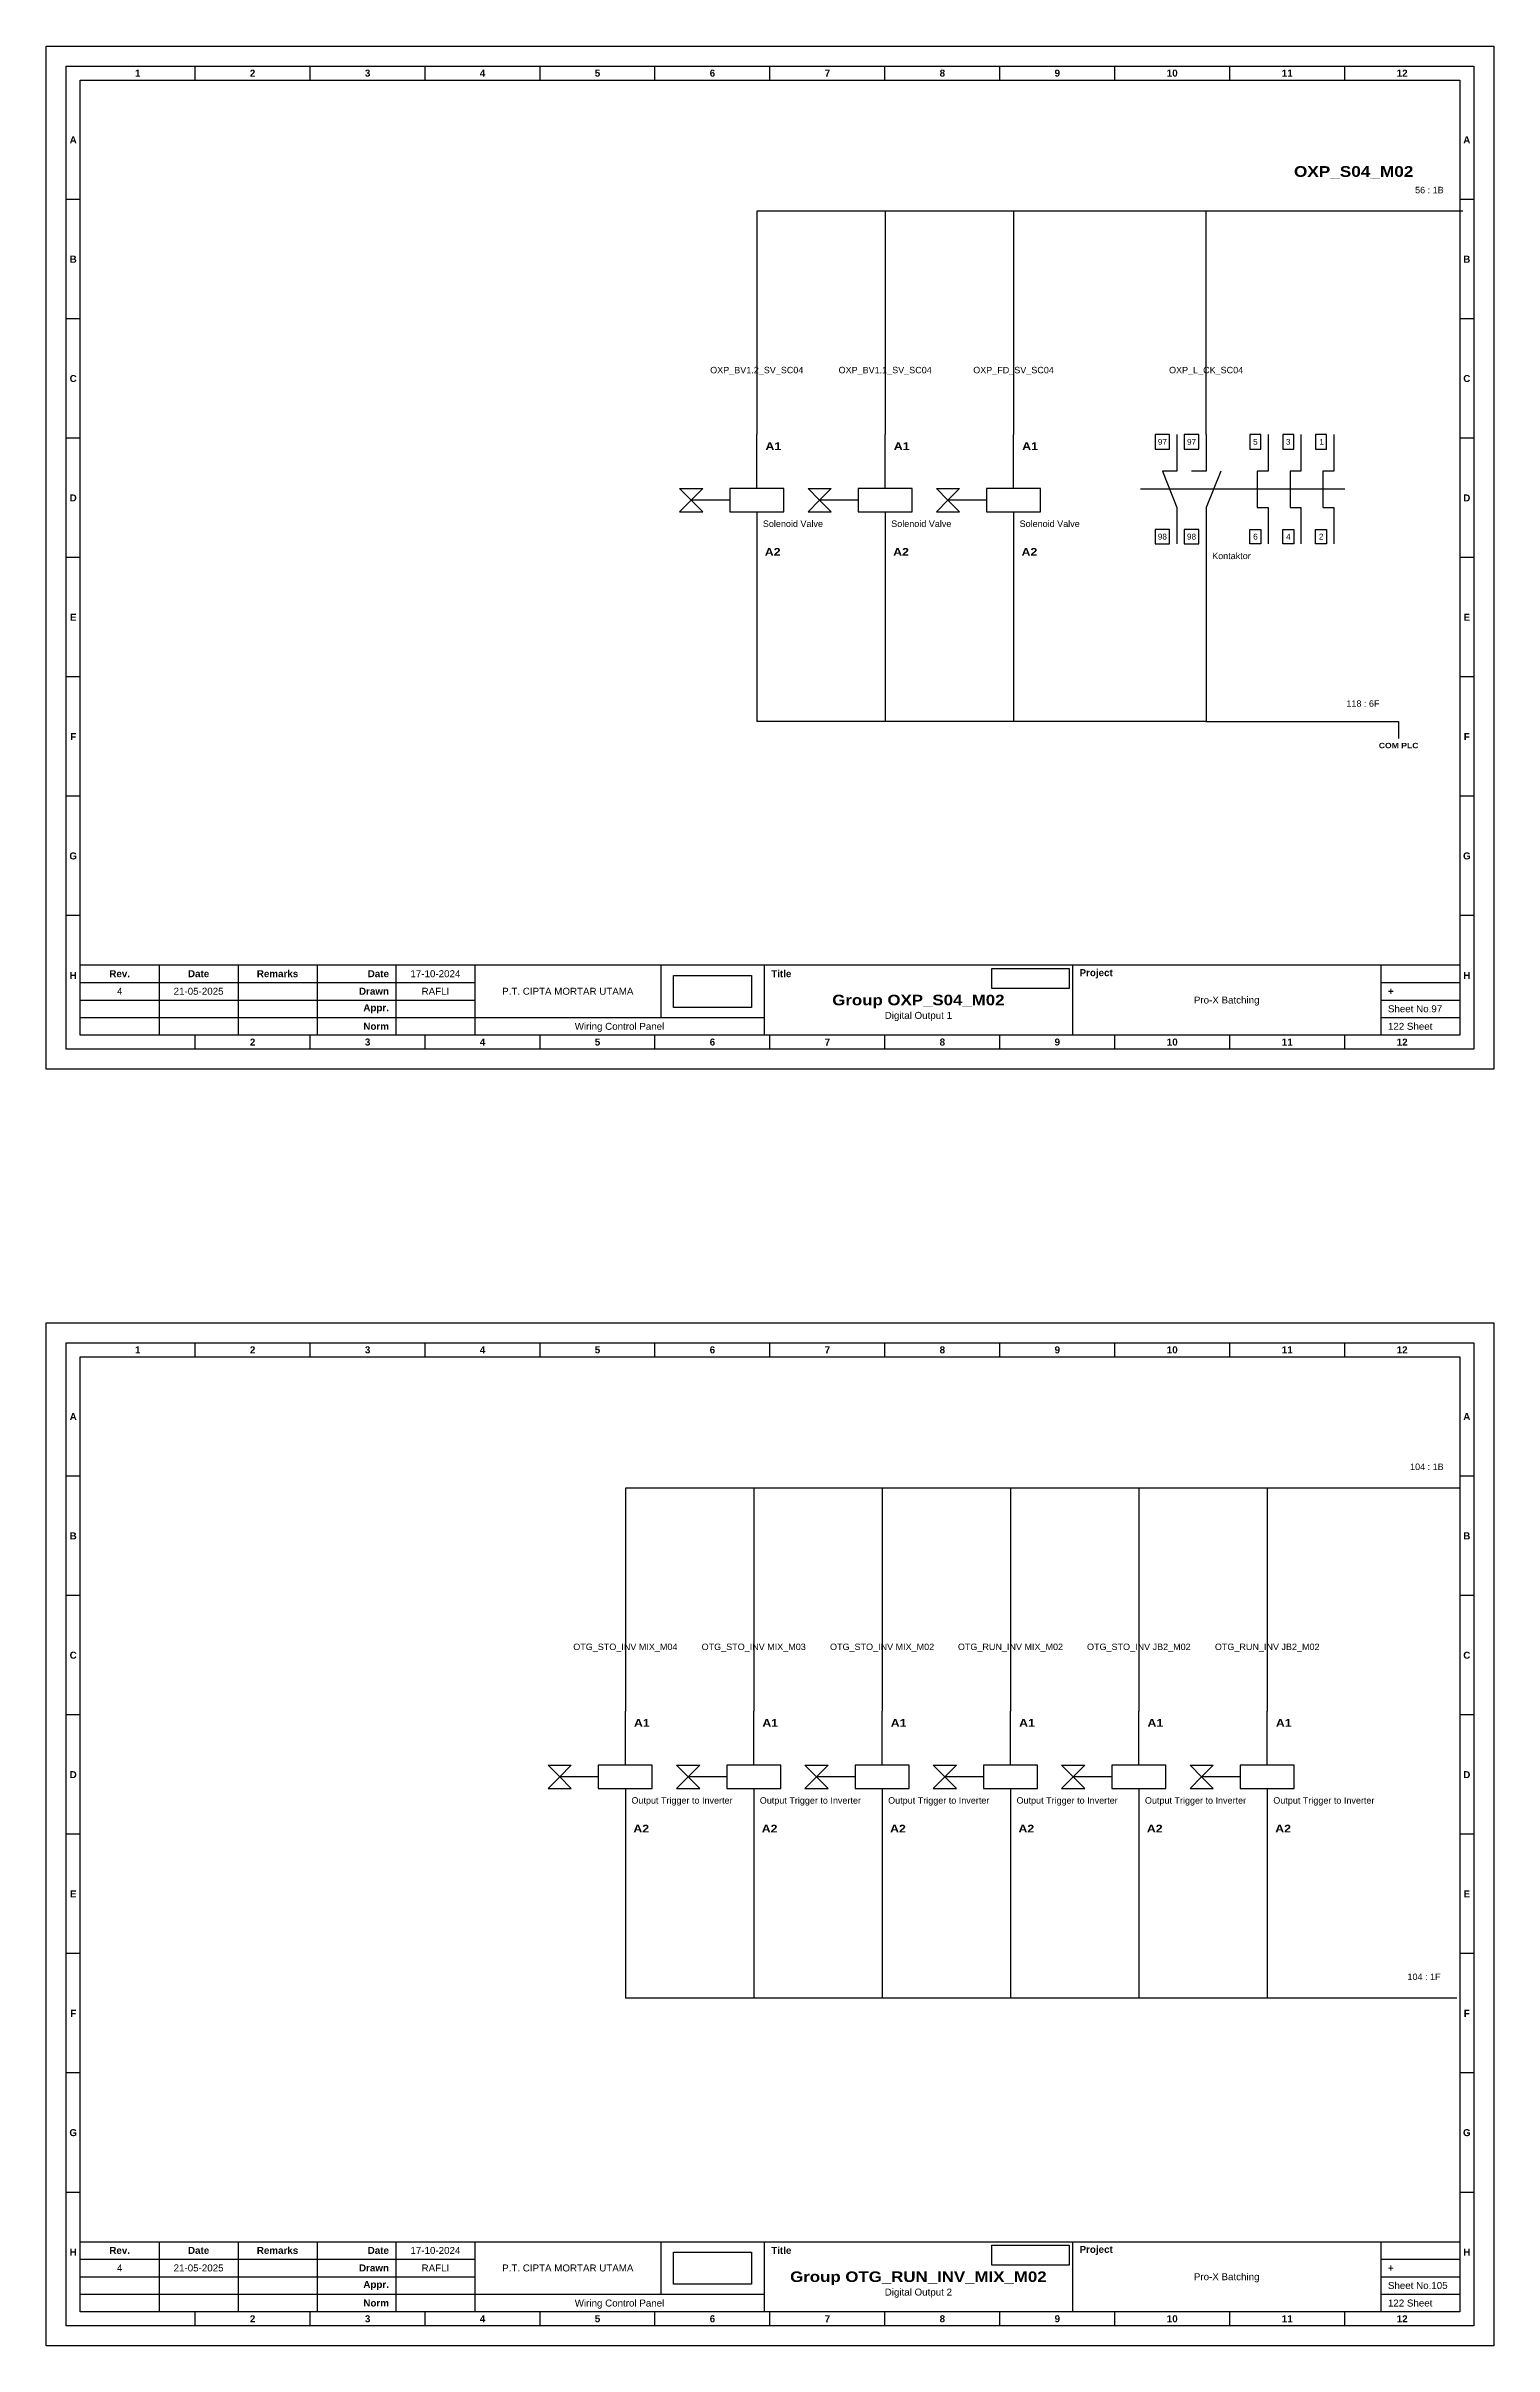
# Model space of a CAD drawing. Header units: centimetres. Extents: x 629 to 3405, y 1037 to 2279.
# Drawn here: x 1562.4 to 1831.7, y 1037.4 to 1465.4 of the extents above; entities that cross this region are included whole.
import ezdxf
from ezdxf.enums import TextEntityAlignment as Align

# ---------------------------------------------------------------- set-up
doc = ezdxf.new("R2010")
doc.units = ezdxf.units.CM
doc.header["$MEASUREMENT"] = 0
doc.styles.add('Bold', font='ariblk.ttf', dxfattribs={"height": 25.4})
doc.styles.get("Standard").update_dxf_attribs({"font": 'arial.ttf'})
picture_1 = doc.add_image_def('image1.png', size_in_pixel=(2048, 847))
picture_2 = doc.add_image_def('image2.png', size_in_pixel=(2092, 542))

# ---------------------------------------------------------------- blocks, each defined once
blk = doc.blocks.new('KOP MU PROJECT')
at = {"color": 6, "ltscale": 50}
for p, q in [((27.74, 184.05), (27.74, 186.66)), ((49.13, 184.05), (49.13, 186.66)), ((70.51, 184.05), (70.51, 186.66)), ((91.89, 184.05), (91.89, 186.66)), ((113.27, 184.05), (113.27, 186.66)), ((134.66, 184.05), (134.66, 186.66)), ((156.04, 184.05), (156.04, 186.66)), ((177.42, 184.05), (177.42, 186.66)), ((198.8, 184.05), (198.8, 186.66)), ((220.19, 184.05), (220.19, 186.66)), ((241.57, 184.05), (241.57, 186.66)), ((6.36, 161.84), (3.75, 161.84)), ((265.59, 161.84), (262.98, 161.84)), ((6.36, 139.63), (3.75, 139.63)), ((265.59, 139.63), (262.98, 139.63)), ((6.36, 117.42), (3.75, 117.42)), ((265.59, 117.42), (262.98, 117.42)), ((6.36, 95.22), (3.75, 95.22)), ((265.59, 95.22), (262.98, 95.22)), ((6.36, 73.01), (3.75, 73.01)), ((265.59, 73.01), (262.98, 73.01)), ((6.36, 50.8), (3.75, 50.8)), ((265.59, 50.8), (262.98, 50.8)), ((6.36, 28.59), (3.75, 28.59)), ((265.59, 28.59), (262.98, 28.59)), ((27.74, 3.75), (27.74, 6.36)), ((49.13, 3.75), (49.13, 6.36)), ((70.51, 3.75), (70.51, 6.36)), ((91.89, 3.75), (91.89, 6.36)), ((113.27, 3.75), (113.27, 6.36)), ((134.66, 3.75), (134.66, 6.36)), ((156.04, 3.75), (156.04, 6.36)), ((177.42, 3.75), (177.42, 6.36)), ((198.8, 3.75), (198.8, 6.36)), ((220.19, 3.75), (220.19, 6.36)), ((241.57, 3.75), (241.57, 6.36))]:
    blk.add_line(p, q, dxfattribs=at)
at = {"ltscale": 50}
for p, q in [((6.36, 19.41), (262.98, 19.41)), ((21.04, 19.41), (21.04, 6.36)), ((35.72, 19.41), (35.72, 6.36)), ((50.41, 19.41), (50.41, 6.36)), ((65.09, 19.41), (65.09, 6.36)), ((79.77, 19.41), (79.77, 6.36)), ((114.35, 19.41), (114.35, 9.62)), ((133.6, 19.41), (133.6, 6.36)), ((190.95, 19.41), (190.95, 6.36)), ((248.3, 19.41), (248.3, 6.36)), ((6.36, 16.15), (79.77, 16.15)), ((6.36, 12.89), (79.77, 12.89)), ((248.3, 16.15), (262.98, 16.15)), ((248.3, 12.89), (262.98, 12.89)), ((6.36, 9.62), (133.6, 9.62)), ((248.3, 9.62), (262.98, 9.62))]:
    blk.add_line(p, q, dxfattribs=at)
at = {"color": 1, "ltscale": 50}
blk.add_lwpolyline([(269.34, 0), (0, 0), (0, 190.41), (269.34, 190.41)], close=True, dxfattribs=at)
at = {"color": 6, "ltscale": 50}
for points in [[(265.59, 3.75), (3.75, 3.75), (3.75, 186.66), (265.59, 186.66)], [(262.98, 6.36), (6.36, 6.36), (6.36, 184.05), (262.98, 184.05)]]:
    blk.add_lwpolyline(points, close=True, dxfattribs=at)
at = {"ltscale": 50, "char_height": 1.305, "attachment_point": 4}
for s, width, heights, insert in [('\\pxqc;{\\fArial|b1|i0|c0|p34;1}', 21.3825, [2.51], (6.36, 185.36)), ('\\pxqc;{\\fArial|b1|i0|c0|p34;2}', 21.3825, [2.51], (27.74, 185.36)), ('\\pxqc;{\\fArial|b1|i0|c0|p34;3}', 21.3825, [2.51], (49.13, 185.36)), ('\\pxqc;{\\fArial|b1|i0|c0|p34;4}', 21.3825, [2.51], (70.51, 185.36)), ('\\pxqc;{\\fArial|b1|i0|c0|p34;5}', 21.3825, [2.51], (91.89, 185.36)), ('\\pxqc;{\\fArial|b1|i0|c0|p34;6}', 21.3825, [2.51], (113.27, 185.36)), ('\\pxqc;{\\fArial|b1|i0|c0|p34;7}', 21.3825, [2.51], (134.66, 185.36)), ('\\pxqc;{\\fArial|b1|i0|c0|p34;8}', 21.3825, [2.51], (156.04, 185.36)), ('\\pxqc;{\\fArial|b1|i0|c0|p34;9}', 21.3825, [2.51], (177.42, 185.36)), ('\\pxqc;{\\fArial|b1|i0|c0|p34;10}', 21.3825, [2.51], (198.8, 185.36)), ('\\pxqc;{\\fArial|b1|i0|c0|p34;11}', 21.3825, [2.51], (220.19, 185.36)), ('\\pxqc;{\\fArial|b1|i0|c0|p34;12}', 21.3825, [2.51], (241.57, 185.36)), ('\\pxqc;{\\fArial|b1|i0|c0|p34;A}', 2.61, [2.51], (3.75, 172.95)), ('\\pxqc;{\\fArial|b1|i0|c0|p34;A}', 2.61, [2.51], (262.98, 172.95)), ('\\pxqc;{\\fArial|b1|i0|c0|p34;B}', 2.61, [2.51], (3.75, 150.74)), ('\\pxqc;{\\fArial|b1|i0|c0|p34;B}', 2.61, [2.51], (262.98, 150.74)), ('\\pxqc;{\\fArial|b1|i0|c0|p34;C}', 2.61, [2.51], (3.75, 128.53)), ('\\pxqc;{\\fArial|b1|i0|c0|p34;C}', 2.61, [2.51], (262.98, 128.53)), ('\\pxqc;{\\fArial|b1|i0|c0|p34;D}', 2.61, [2.51], (3.75, 106.32)), ('\\pxqc;{\\fArial|b1|i0|c0|p34;D}', 2.61, [2.51], (262.98, 106.32)), ('\\pxqc;{\\fArial|b1|i0|c0|p34;E}', 2.61, [2.51], (3.75, 84.11)), ('\\pxqc;{\\fArial|b1|i0|c0|p34;E}', 2.61, [2.51], (262.98, 84.11)), ('\\pxqc;{\\fArial|b1|i0|c0|p34;F}', 2.61, [2.51], (3.75, 61.9)), ('\\pxqc;{\\fArial|b1|i0|c0|p34;F}', 2.61, [2.51], (262.98, 61.9)), ('\\pxqc;{\\fArial|b1|i0|c0|p34;G}', 2.61, [2.51], (3.75, 39.69)), ('\\pxqc;{\\fArial|b1|i0|c0|p34;G}', 2.61, [2.51], (262.98, 39.69)), ('\\pxqc;{\\fArial|b1|i0|c0|p34;H}', 2.61, [2.51], (3.75, 17.47)), ('\\pxqc;{\\fArial|b1|i0|c0|p34;Rev.}', 14.6811, [2.88], (6.36, 17.78)), ('\\pxqc;{\\fArial|b1|i0|c0|p34;Date}', 14.6811, [2.88], (21.04, 17.78)), ('\\pxqc;{\\fArial|b1|i0|c0|p34;Remarks}', 14.6811, [2.88], (35.72, 17.78)), ('\\pxqr;{\\fArial|b1|i0|c0|p34;Date}', 13.3761, [2.88], (50.41, 17.78)), ('\\pxql;{\\fArial|b1|i0|c0|p34;Title}', 50.2419, [2.88], (134.9, 17.78)), ('\\pxql;{\\fArial|b1|i0|c0|p34;Project}', 50.2419, [2.88], (192.25, 17.78)), ('\\pxqc;{\\fArial|b1|i0|c0|p34;H}', 2.61, [2.51], (262.98, 17.47)), ('\\pxqr;{\\fArial|b1|i0|c0|p34;Drawn}', 13.3761, [2.88], (50.41, 14.52)), ('\\pxql;{\\fArial|b1|i0|c0|p34;+}', 14.6811, [2.88], (249.61, 14.52)), ('\\pxqr;{\\fArial|b1|i0|c0|p34;Appr.}', 13.3761, [2.88], (50.41, 11.26)), ('\\pxqr;{\\fArial|b1|i0|c0|p34;Norm}', 13.3761, [2.88], (50.41, 7.99)), ('\\pxqc;{\\fArial|b1|i0|c0|p34;2}', 21.3825, [2.51], (27.74, 5.06)), ('\\pxqc;{\\fArial|b1|i0|c0|p34;3}', 21.3825, [2.51], (49.13, 5.06)), ('\\pxqc;{\\fArial|b1|i0|c0|p34;4}', 21.3825, [2.51], (70.51, 5.06)), ('\\pxqc;{\\fArial|b1|i0|c0|p34;5}', 21.3825, [2.51], (91.89, 5.06)), ('\\pxqc;{\\fArial|b1|i0|c0|p34;6}', 21.3825, [2.51], (113.27, 5.06)), ('\\pxqc;{\\fArial|b1|i0|c0|p34;7}', 21.3825, [2.51], (134.66, 5.06)), ('\\pxqc;{\\fArial|b1|i0|c0|p34;8}', 21.3825, [2.51], (156.04, 5.06)), ('\\pxqc;{\\fArial|b1|i0|c0|p34;9}', 21.3825, [2.51], (177.42, 5.06)), ('\\pxqc;{\\fArial|b1|i0|c0|p34;10}', 21.3825, [2.51], (198.8, 5.06)), ('\\pxqc;{\\fArial|b1|i0|c0|p34;11}', 21.3825, [2.51], (220.19, 5.06)), ('\\pxqc;{\\fArial|b1|i0|c0|p34;12}', 21.3825, [2.51], (241.57, 5.06))]:
    blk.add_mtext_dynamic_manual_height_columns(s, width=width, gutter_width=0.0326, heights=heights, dxfattribs=dict(at, insert=insert))
at = {"ltscale": 50}
for tag, p in [('DATECREATED', (72.43, 17.78)), ('REV', (13.7, 14.52)), ('REVDATE', (28.38, 14.52)), ('REMARKS', (43.06, 14.52)), ('DRAWN', (72.43, 14.52)), ('COMPANY', (97.06, 14.52)), ('PROJECT', (219.62, 12.89)), ('NORM', (72.43, 7.99)), ('APPR', (72.43, 11.26)), ('DRAWINGCATEGORY', (106.68, 7.99)), ('DESCRIPTION', (162.27, 10.03))]:
    blk.add_attdef(tag, text='', height=1.3, dxfattribs=at).set_placement(p, align=Align.MIDDLE_CENTER)
at = {"ltscale": 50, "style": 'Bold'}
blk.add_attdef('TITLE', text='', height=1.96, dxfattribs=at).set_placement((162.27, 12.89), align=Align.MIDDLE_CENTER)
at = {"ltscale": 50}
for tag, p in [('TOTALSHEET', (249.61, 7.99)), ('SHEETNUMBER', (249.61, 11.26))]:
    blk.add_attdef(tag, text='', height=1.3, dxfattribs=at).set_placement(p, align=Align.MIDDLE_LEFT)
image = blk.add_image(picture_1, insert=(116.72, 11.48), size_in_units=(14.5, 6), dxfattribs=at)
image.dxf.flags = 15
image = blk.add_image(picture_2, insert=(175.94, 15.04), size_in_units=(14.36, 3.72), dxfattribs=at)
image.dxf.flags = 15

msp = doc.modelspace()

# ---------------------------------------------------------------- linework, layer by layer
at = {"color": 146, "ltscale": 50, "true_color": 0x105689}
for p, q in [((1694.6, 1434.6), (1694.6, 1393.06)), ((1706.54, 1434.6), (1694.6, 1434.6)), ((1730.42, 1434.6), (1706.54, 1434.6)), ((1718.48, 1434.6), (1718.48, 1393.06)), ((1754.3, 1434.6), (1730.42, 1434.6)), ((1742.36, 1434.6), (1742.36, 1393.06)), ((1778.18, 1434.6), (1754.3, 1434.6)), ((1778.18, 1393.06), (1778.18, 1434.6)), ((1802.06, 1434.6), (1778.18, 1434.6)), ((1825.94, 1434.6), (1802.06, 1434.6)), ((1778.18, 1372.71), (1778.18, 1339.69)), ((1694.6, 1368.65), (1694.6, 1339.69)), ((1718.48, 1368.65), (1718.48, 1339.69)), ((1742.36, 1368.96), (1742.36, 1339.69)), ((1730.34, 1339.69), (1694.6, 1339.69)), ((1778.14, 1339.69), (1730.34, 1339.69)), ((1730.34, 1339.69), (1730.34, 1339.69)), ((1778.14, 1339.69), (1814, 1339.69)), ((1814, 1339.69), (1814, 1336.49)), ((1694.03, 1197.03), (1670.15, 1197.03)), ((1670.15, 1197.03), (1670.15, 1155.48)), ((1694.03, 1197.03), (1694.03, 1155.48)), ((1705.97, 1197.03), (1694.03, 1197.03)), ((1729.85, 1197.03), (1705.97, 1197.03)), ((1717.91, 1197.03), (1717.91, 1155.48)), ((1753.73, 1197.03), (1729.85, 1197.03)), ((1741.79, 1197.03), (1741.79, 1155.48)), ((1777.61, 1197.03), (1753.73, 1197.03)), ((1765.67, 1197.03), (1765.67, 1155.48)), ((1801.49, 1197.03), (1777.61, 1197.03)), ((1789.55, 1197.03), (1789.55, 1155.48)), ((1825.37, 1197.03), (1801.49, 1197.03)), ((1670.15, 1131.07), (1670.15, 1102.12)), ((1694.03, 1131.07), (1694.03, 1102.12)), ((1717.91, 1131.07), (1717.91, 1102.12)), ((1741.79, 1131.38), (1741.79, 1102.12)), ((1765.67, 1131.07), (1765.67, 1102.12)), ((1789.55, 1131.38), (1789.55, 1102.12)), ((1694.03, 1102.12), (1670.15, 1102.12)), ((1729.77, 1102.12), (1694.03, 1102.12)), ((1824.79, 1102.12), (1729.77, 1102.12)), ((1729.77, 1102.12), (1729.77, 1102.12))]:
    msp.add_line(p, q, dxfattribs=at)
at = {"ltscale": 50}
for p, q in [((1694.6, 1383), (1694.6, 1393.06)), ((1718.48, 1383), (1718.48, 1393.06)), ((1742.36, 1383), (1742.36, 1393.06)), ((1772.76, 1393.06), (1772.76, 1386.27)), ((1778.18, 1393.06), (1778.18, 1386.27)), ((1803.96, 1382.88), (1765.97, 1382.88)), ((1689.58, 1380.85), (1682.4, 1380.85)), ((1694.6, 1378.7), (1694.6, 1368.65)), ((1713.46, 1380.85), (1706.28, 1380.85)), ((1718.48, 1378.7), (1718.48, 1368.65)), ((1737.34, 1380.85), (1730.16, 1380.85)), ((1742.36, 1378.7), (1742.36, 1368.65)), ((1772.76, 1379.49), (1772.76, 1372.71)), ((1778.18, 1379.49), (1778.18, 1372.71)), ((1670.15, 1145.43), (1670.15, 1155.48)), ((1694.03, 1145.43), (1694.03, 1155.48)), ((1717.91, 1145.43), (1717.91, 1155.48)), ((1741.79, 1145.43), (1741.79, 1155.48)), ((1765.67, 1145.43), (1765.67, 1155.48)), ((1789.55, 1145.43), (1789.55, 1155.48)), ((1665.12, 1143.28), (1657.94, 1143.28)), ((1689, 1143.28), (1681.82, 1143.28)), ((1712.88, 1143.28), (1705.7, 1143.28)), ((1736.76, 1143.28), (1729.58, 1143.28)), ((1760.64, 1143.28), (1753.46, 1143.28)), ((1784.52, 1143.28), (1777.34, 1143.28)), ((1670.15, 1141.12), (1670.15, 1131.07)), ((1694.03, 1141.12), (1694.03, 1131.07)), ((1717.91, 1141.12), (1717.91, 1131.07)), ((1741.79, 1141.12), (1741.79, 1131.07)), ((1765.67, 1141.12), (1765.67, 1131.07)), ((1789.55, 1141.12), (1789.55, 1131.07))]:
    msp.add_line(p, q, dxfattribs=at)
for points in [[(1771.4, 1393.06), (1768.69, 1393.06), (1768.69, 1390.34), (1771.4, 1390.34)], [(1776.83, 1393.06), (1774.11, 1393.06), (1774.11, 1390.34), (1776.83, 1390.34)], [(1788.36, 1393.06), (1786.32, 1393.06), (1786.32, 1390.34), (1788.36, 1390.34)], [(1794.47, 1393.06), (1792.43, 1393.06), (1792.43, 1390.34), (1794.47, 1390.34)], [(1800.57, 1393.06), (1798.54, 1393.06), (1798.54, 1390.34), (1800.57, 1390.34)], [(1682.4, 1380.85), (1680.25, 1383), (1684.55, 1383)], [(1699.63, 1383), (1689.58, 1383), (1689.58, 1378.7), (1699.63, 1378.7)], [(1706.28, 1380.85), (1704.13, 1383), (1708.43, 1383)], [(1723.51, 1383), (1713.46, 1383), (1713.46, 1378.7), (1723.51, 1378.7)], [(1730.16, 1380.85), (1728.01, 1383), (1732.31, 1383)], [(1747.39, 1383), (1737.34, 1383), (1737.34, 1378.7), (1747.39, 1378.7)], [(1682.4, 1380.85), (1680.25, 1378.7), (1684.55, 1378.7)], [(1706.28, 1380.85), (1704.13, 1378.7), (1708.43, 1378.7)], [(1730.16, 1380.85), (1728.01, 1378.7), (1732.31, 1378.7)], [(1771.4, 1375.42), (1768.69, 1375.42), (1768.69, 1372.71), (1771.4, 1372.71)], [(1776.83, 1375.42), (1774.11, 1375.42), (1774.11, 1372.71), (1776.83, 1372.71)], [(1788.36, 1372.71), (1786.32, 1372.71), (1786.32, 1375.42), (1788.36, 1375.42)], [(1794.47, 1372.71), (1792.43, 1372.71), (1792.43, 1375.42), (1794.47, 1375.42)], [(1800.57, 1372.71), (1798.54, 1372.71), (1798.54, 1375.42), (1800.57, 1375.42)], [(1657.94, 1143.28), (1655.79, 1145.43), (1660.1, 1145.43)], [(1657.94, 1143.28), (1655.79, 1141.12), (1660.1, 1141.12)], [(1675.17, 1145.43), (1665.12, 1145.43), (1665.12, 1141.12), (1675.17, 1141.12)], [(1681.82, 1143.28), (1679.67, 1145.43), (1683.98, 1145.43)], [(1681.82, 1143.28), (1679.67, 1141.12), (1683.98, 1141.12)], [(1699.05, 1145.43), (1689, 1145.43), (1689, 1141.12), (1699.05, 1141.12)], [(1705.7, 1143.28), (1703.55, 1145.43), (1707.86, 1145.43)], [(1705.7, 1143.28), (1703.55, 1141.12), (1707.86, 1141.12)], [(1722.93, 1145.43), (1712.88, 1145.43), (1712.88, 1141.12), (1722.93, 1141.12)], [(1729.58, 1143.28), (1727.43, 1145.43), (1731.74, 1145.43)], [(1729.58, 1143.28), (1727.43, 1141.12), (1731.74, 1141.12)], [(1746.81, 1145.43), (1736.76, 1145.43), (1736.76, 1141.12), (1746.81, 1141.12)], [(1753.46, 1143.28), (1751.31, 1145.43), (1755.62, 1145.43)], [(1753.46, 1143.28), (1751.31, 1141.12), (1755.62, 1141.12)], [(1770.69, 1145.43), (1760.64, 1145.43), (1760.64, 1141.12), (1770.69, 1141.12)], [(1777.34, 1143.28), (1775.19, 1145.43), (1779.5, 1145.43)], [(1777.34, 1143.28), (1775.19, 1141.12), (1779.5, 1141.12)], [(1794.57, 1145.43), (1784.52, 1145.43), (1784.52, 1141.12), (1794.57, 1141.12)]]:
    msp.add_lwpolyline(points, close=True, dxfattribs=at)
at = {"color": 1, "ltscale": 50}
for points in [[(1789.72, 1393.06), (1789.72, 1386.27), (1787.68, 1386.27), (1787.68, 1379.49), (1789.72, 1379.49), (1789.72, 1372.71)], [(1795.82, 1393.06), (1795.82, 1386.27), (1793.79, 1386.27), (1793.79, 1379.49), (1795.82, 1379.49), (1795.82, 1372.71)], [(1801.93, 1393.06), (1801.93, 1386.27), (1799.89, 1386.27), (1799.89, 1379.49), (1801.93, 1379.49), (1801.93, 1372.71)]]:
    msp.add_lwpolyline(points, dxfattribs=at)
at = {"ltscale": 50}
for points in [[(1772.76, 1386.27), (1770.04, 1386.27), (1772.76, 1379.49)], [(1778.18, 1386.27), (1775.47, 1386.27)], [(1780.9, 1386.27), (1778.18, 1379.49)]]:
    msp.add_lwpolyline(points, dxfattribs=at)

# ---------------------------------------------------------------- block references
for p, values in [((1562.39, 1274.95), {'DESCRIPTION': 'Digital Output 1', 'TITLE': 'Group OXP_S04_M02', 'PROJECT': 'Pro-X Batching', 'COMPANY': 'P.T. CIPTA MORTAR UTAMA', 'DRAWINGCATEGORY': 'Wiring Control Panel', 'DRAWN': 'RAFLI', 'DATECREATED': '17-10-2024', 'REVDATE': '21-05-2025', 'REV': '4', 'SHEETNUMBER': 'Sheet No.97', 'TOTALSHEET': '122 Sheet'}), ((1562.39, 1037.38), {'DESCRIPTION': 'Digital Output 2', 'TITLE': 'Group OTG_RUN_INV_MIX_M02', 'PROJECT': 'Pro-X Batching', 'COMPANY': 'P.T. CIPTA MORTAR UTAMA', 'DRAWINGCATEGORY': 'Wiring Control Panel', 'DRAWN': 'RAFLI', 'DATECREATED': '17-10-2024', 'REVDATE': '21-05-2025', 'REV': '4', 'SHEETNUMBER': 'Sheet No.105', 'TOTALSHEET': '122 Sheet'})]:
    msp.add_blockref('KOP MU PROJECT', p).add_auto_attribs(values)

# ---------------------------------------------------------------- texts
at = {"ltscale": 500, "style": 'Bold'}
msp.add_text('OXP_S04_M02', height=2, dxfattribs=at).set_placement((1794.52, 1441.01))
at = {"ltscale": 500}
for s, p in [('56 : 1B', (1822.37, 1437.6, -2)), ('118 : 6F', (1810.43, 1342.04)), ('104 : 1B', (1822.37, 1200.03, -2)), ('104 : 1F', (1821.79, 1105.12, -2))]:
    msp.add_text(s, height=1.2, dxfattribs=at).set_placement(p, align=Align.BOTTOM_RIGHT)
at = {"ltscale": 50}
for s, p in [('OXP_BV1.2_SV_SC04', (1694.6, 1405.06)), ('OXP_BV1.1_SV_SC04', (1718.48, 1405.06)), ('OXP_FD_SV_SC04', (1742.36, 1405.06)), ('OXP_L_CK_SC04', (1778.18, 1405.06)), ('OTG_STO_INV MIX_M04', (1670.15, 1167.48)), ('OTG_STO_INV MIX_M03', (1694.03, 1167.48)), ('OTG_STO_INV MIX_M02', (1717.91, 1167.48)), ('OTG_RUN_INV MIX_M02', (1741.79, 1167.48)), ('OTG_STO_INV JB2_M02', (1765.67, 1167.48)), ('OTG_RUN_INV JB2_M02', (1789.55, 1167.48))]:
    msp.add_text(s, height=1.2, dxfattribs=at).set_placement(p, align=Align.MIDDLE_CENTER)
at = {"ltscale": 500, "style": 'Bold'}
for p in [(1699.14, 1391.62), (1723.02, 1391.62), (1746.9, 1391.62), (1674.69, 1154.05), (1698.57, 1154.05), (1722.45, 1154.05), (1746.33, 1154.05), (1770.21, 1154.05), (1794.09, 1154.05)]:
    msp.add_text('A1', height=1.436, dxfattribs=at).set_placement(p, align=Align.TOP_RIGHT)
at = {"ltscale": 500}
for s, height, p in [('97', 1.085, (1770.05, 1391.7)), ('97', 1.085, (1775.48, 1391.7)), ('5', 1.09, (1787.34, 1391.7)), ('3', 1.09, (1793.45, 1391.7)), ('1', 1.09, (1799.67, 1391.7)), ('98', 1.085, (1770.05, 1374.06)), ('98', 1.085, (1775.47, 1374.06)), ('6', 1.09, (1787.36, 1374.06)), ('4', 1.09, (1793.5, 1374.06)), ('2', 1.09, (1799.59, 1374.06))]:
    msp.add_text(s, height=height, dxfattribs=at).set_placement(p, align=Align.MIDDLE_CENTER)
at = {"ltscale": 50}
for s, p in [('Solenoid Valve', (1695.73, 1375.51)), ('Solenoid Valve', (1719.61, 1375.51)), ('Solenoid Valve', (1743.49, 1375.51)), ('Kontaktor', (1779.31, 1369.52)), ('Output Trigger to Inverter', (1671.28, 1137.94)), ('Output Trigger to Inverter', (1695.16, 1137.94)), ('Output Trigger to Inverter', (1719.04, 1137.94)), ('Output Trigger to Inverter', (1742.92, 1137.94)), ('Output Trigger to Inverter', (1766.8, 1137.94)), ('Output Trigger to Inverter', (1790.68, 1137.94))]:
    msp.add_text(s, height=1.2, dxfattribs=at).set_placement(p, align=Align.BOTTOM_LEFT)
at = {"ltscale": 500, "style": 'Bold'}
for p in [(1699.02, 1370.08), (1722.9, 1370.08), (1746.78, 1370.08), (1674.57, 1132.51), (1698.45, 1132.51), (1722.33, 1132.51), (1746.21, 1132.51), (1770.09, 1132.51), (1793.97, 1132.51)]:
    msp.add_text('A2', height=1.436, dxfattribs=at).set_placement(p, align=Align.BOTTOM_RIGHT)
at = {"ltscale": 50, "style": 'Bold'}
msp.add_text('COM PLC', height=1, dxfattribs=at).set_placement((1813.99, 1335.69), align=Align.TOP_CENTER)

doc.saveas('drawing.dxf')
